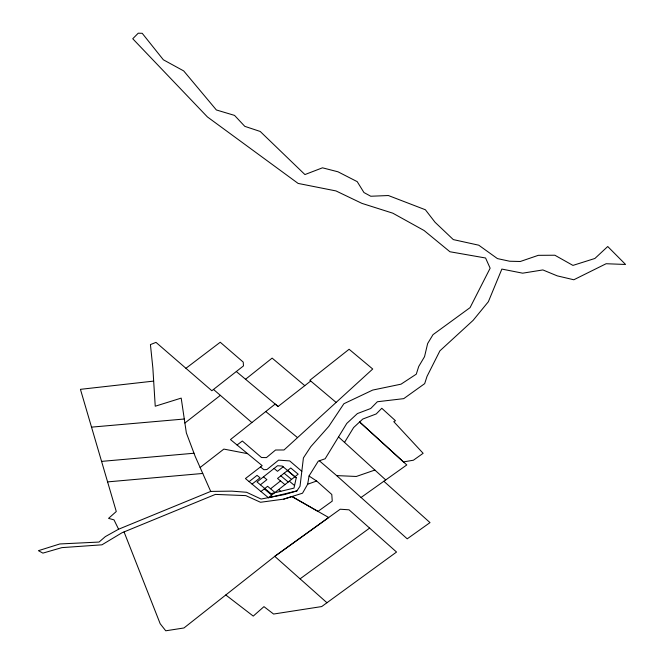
<?xml version="1.0" encoding="UTF-8"?>
<svg xmlns="http://www.w3.org/2000/svg" width="664" height="664" viewBox="0 0 664 664"><rect width="100%" height="100%" fill="white"/><g stroke="black" fill="none" stroke-linecap="round" stroke-linejoin="round"><path stroke-width="1" d="M283.711 499.129L302.518 493.203L307.656 484.239L309.1 475.856L318.288 461.14L325.161 458.758L346.782 423.424L357.39 413.572L370.711 408.518L377.368 401.745L403.737 398.641L424.678 383.643L427.018 376.405L439.917 350.824L473.125 320.347L488.364 301.73L501.859 269.078L522.651 273.178L542.87 269.933L557.237 275.859L573.821 279.768L606.116 263.732L625.579 264.471L607.734 246.518L594.894 258.47L572.941 265.401L554.847 255.225L538.296 255.333L520.302 261.491L509.637 261.234L497.427 258.595L478.761 245.199L453.313 239.596L435.069 222.291L425.383 209.758L388.374 195.531L370.761 196.245L363.947 192.535L357.224 181.654L337.951 171.785L322.472 167.818L304.925 174.566L260.23 131.472L244.792 126.343L234.533 115.395L216.364 109.958L183.687 70.907L163.352 59.785L142.212 33.3L138.228 33.2L132.75 38.744L207.417 116.939L298.119 183.422L335.967 190.925L361.946 203.383L392.797 213.177L424.064 230.499L449.935 251.756L485.575 257.997L490.14 268.198L470.062 307.639L433.003 334.664L427.641 343.562L424.537 356.668L418.718 366.486L416.278 374.164L401.023 384.174L372.712 390.067L343.902 403.72L328.813 426.354L310.802 446.664L303.415 457.911L300.02 486.289L296.899 490.904L284.906 494.481L261.093 499.046L246.576 492.273L231.902 491.144L210.712 491.41L118.59 529.225L105.335 536.612L99.06 542.056L59.843 543.957L38.421 550.672L42.894 553.12L61.893 547.626L101.941 544.82L122.043 532.744L215.385 494.406L245.829 495.618L260.512 502.274L283.711 499.129L291.961 496.531L317.99 511.388L332.249 501.121L331.792 494.481L316.637 481.01L309.067 476.046M344.533 442.407L353.613 427.558L362.776 419.042L376.239 413.938L381.8 408.277L395.47 420.735L393.769 421.665L423.134 453.304L413.423 460.21L403.471 461.928L359.622 421.98L406.783 464.941L361.067 497.477M124.06 531.922L160.182 623.728L165.751 630.8L183.961 627.97L274.763 556.341L340.209 509.222L349.048 509.819L396.541 552.041L321.7 606.564L273.585 614.042L263.965 606.647L253.25 616.092L225.785 594.977M245.555 379.26L272.124 358.112L304.784 385.651L310.711 381.012M210.712 491.41L195.133 456.251L186.352 432.92L181.197 398.109L155.235 406.219L152.853 367.947L150.429 344.591L155.998 342.375L211.849 390.739L243.481 365.897L243.232 362.112L220.24 342.242L185.937 368.296M249.124 481.624L257.068 475.349L260.031 477.823L252.088 484.097M260.396 484.803L266.895 479.674L263.492 476.827M283.171 466.809L277.486 471.307L274.083 468.46M260.969 491.518L267.592 486.289L275.029 492.497M270.58 488.787L280.515 480.944M268.372 497.701L298.169 474.171L290.766 467.987L277.527 478.445L284.956 484.654M184.891 423.026L220.357 395.362M236.334 371.541L278.075 406.493L304.784 385.651M200.113 467.498L223.859 449.088L247.622 453.678M237.065 444.988L242.343 441.02L261.508 457.521L266.43 457.604L275.568 450.009L284.018 449.968L372.72 369.018L349.106 349.264L309.847 380.281L336.117 402.417M300.078 578.842L369.616 528.104M307.656 484.239L316.637 481.01M374.878 470.054L356.311 476.47L336.648 475.598L319.342 460.774M296.899 490.904L268.447 497.759L245.431 478.545L262.172 465.647L230.466 439.56L275.178 404.069L278.075 406.493M153.616 381.103L80.435 389.336L116.283 511.512L108.564 518.368L114 519.862L118.59 529.225M101.575 461.389L193.996 453.238M107.593 481.89L202.752 473.457M91.524 427.135L184.293 419.009M291.961 496.531L328.697 517.505L274.763 556.341L326.962 602.746M265.766 411.539L297.538 437.626M260.495 466.941L263.857 469.705L266.911 469.548L278.606 460.127L289.703 460.916L301.813 471.291M287.454 470.602L294.857 476.785M284.142 473.216L291.546 479.4M289.33 481.192L294.559 485.558M280.831 475.831L288.234 482.014M278.739 489.567L280.797 491.285M264.28 488.903L271.684 495.087M213.542 389.477L251.88 422.561M383.858 481.259L430.006 522.609L407.215 538.828L336.648 475.598M338.524 436.929L385.726 479.931M296.252 477.74L294.003 488.106L270.995 493.642L256.993 481.956L277.544 465.73L282.266 466.062L296.252 477.74"/></g></svg>
